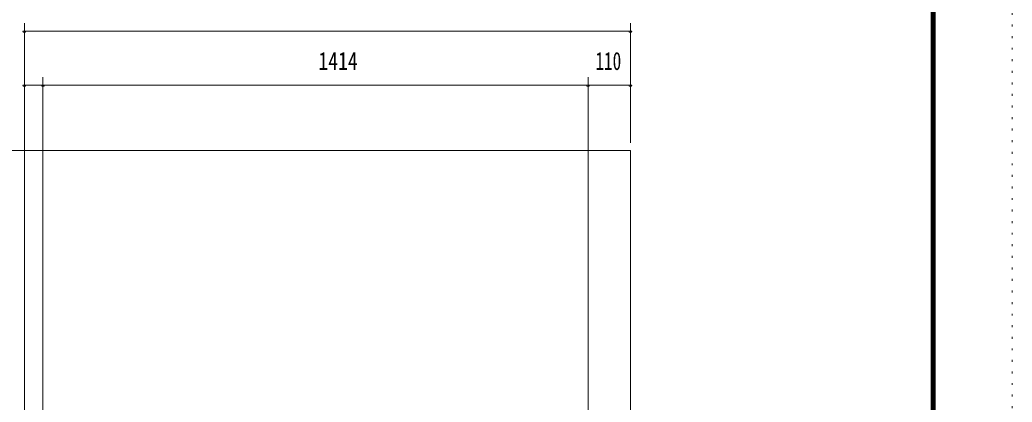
# Model space of a CAD drawing. Units: millimetres, scale not verified. Extents: x -5940 to 5940, y -7390 to 7386.
# Drawn here: x 3366 to 5940, y 2416 to 3408 of the extents above; entities that cross this region are included whole.
import ezdxf
from ezdxf.enums import TextEntityAlignment as Align

# ---------------------------------------------------------------- set-up
doc = ezdxf.new("R2010")
doc.units = ezdxf.units.MM
doc.header["$LTSCALE"] = 10
doc.linetypes.add('USER6', pattern=[3, 0.5, -2.5])
for name, color, linetype, lineweight in [('0-1_0-00', 4, 'Continuous', 18), ('0-2_2ラック-03BODL', 7, 'Continuous', 18), ('0-B_2ラック-F寸法', 3, 'Continuous', 18), ('1-0_F-E_J_ADD', 7, 'USER6', 18)]:
    doc.layers.add(name, color=color, linetype=linetype, lineweight=lineweight)
doc.styles.add('ＭＳ ゴシック', font='')
doc.styles.get('ＭＳ ゴシック').set_extended_font_data('MS Gothic')

msp = doc.modelspace()

# ---------------------------------------------------------------- linework, layer by layer
at = {"layer": '0-1_0-00', "color": 5}
for points in [[(5740.05, 7225.88), (-5739.95, 7225.88), (-5739.95, -814.12), (5740.05, -814.12)], [(5739.05, 7224.88), (5739.05, -813.12), (-5738.95, -813.12), (-5738.95, 7224.88)], [(5738.05, 7223.88), (5738.05, -812.12), (-5737.95, -812.12), (-5737.95, 7223.88)], [(5737.05, 7222.88), (5737.05, -811.12), (-5736.95, -811.12), (-5736.95, 7222.88)], [(5736.05, 7221.88), (5736.05, -810.12), (-5735.95, -810.12), (-5735.95, 7221.88)], [(5735.05, 7220.88), (5735.05, -809.12), (-5734.95, -809.12), (-5734.95, 7220.88)], [(5734.05, 7219.88), (5734.05, -808.12), (-5733.95, -808.12), (-5733.95, 7219.88)], [(5733.05, 7218.88), (5733.05, -807.12), (-5732.95, -807.12), (-5732.95, 7218.88)], [(5732.05, 7217.88), (5732.05, -806.12), (-5731.95, -806.12), (-5731.95, 7217.88)], [(5731.05, 7216.88), (5731.05, -805.12), (-5730.95, -805.12), (-5730.95, 7216.88)], [(5730.05, 7215.88), (5730.05, -804.12), (-5729.95, -804.12), (-5729.95, 7215.88)]]:
    msp.add_lwpolyline(points, close=True, dxfattribs=at)
at = {"layer": '0-2_2ラック-03BODL'}
for p, q in [((4949.84, 3069.15), (1834.84, 3069.15)), ((4949.84, 569.15), (4949.84, 3069.15))]:
    msp.add_line(p, q, dxfattribs=at)
at = {"layer": '0-B_2ラック-F寸法'}
for p, q in [((3377.86, 3399.15), (3377.86, 1159.22)), ((4949.84, 3399.15), (4949.84, 3089.15)), ((3381.86, 3379.15), (3373.86, 3379.15)), ((4949.84, 3379.15), (3377.86, 3379.15)), ((4953.84, 3379.15), (4945.84, 3379.15)), ((3425.84, 3259.15), (3425.84, 822.69)), ((4839.84, 3259.15), (4839.84, 627.63)), ((3381.86, 3239.15), (3373.86, 3239.15)), ((3425.84, 3239.15), (3377.86, 3239.15)), ((3429.84, 3239.15), (3421.84, 3239.15)), ((4899.84, 3239.15), (3425.84, 3239.15)), ((4843.84, 3239.15), (4835.84, 3239.15)), ((4949.84, 3239.15), (4899.84, 3239.15)), ((4953.84, 3239.15), (4945.84, 3239.15))]:
    msp.add_line(p, q, dxfattribs=at)
for centre in [(3377.86, 3379.15), (4949.84, 3379.15), (3377.86, 3239.15), (3425.84, 3239.15), (4839.84, 3239.15), (4949.84, 3239.15)]:
    msp.add_arc(centre, 4, 180, 0, dxfattribs=at)
at = {"layer": '1-0_F-E_J_ADD', "color": 5}
msp.add_lwpolyline([(5940.05, 7385.88), (5940.05, -1014.12), (-5939.95, -1014.12), (-5939.95, 7385.88)], close=True, dxfattribs=at)

# ---------------------------------------------------------------- texts
at = {"layer": '0-B_2ラック-F寸法', "color": 7, "style": 'ＭＳ ゴシック'}
for s, width, p in [('1414', 0.8, (4140.43, 3263.95)), ('110', 0.7, (4859.08, 3263.95))]:
    msp.add_text(s, height=46.89, dxfattribs=dict(at, width=width)).set_placement(p, align=Align.BOTTOM_LEFT)

doc.saveas('drawing.dxf')
